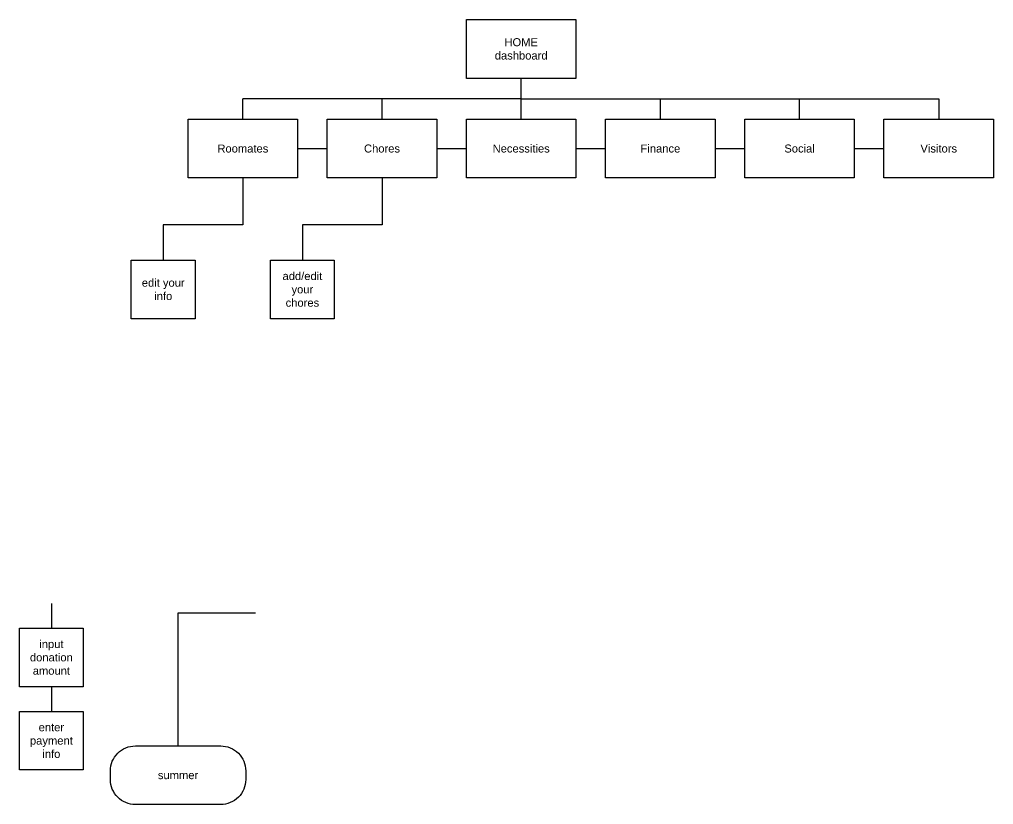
# Model space of a CAD drawing. Header units: millimetres. Extents: x 75 to 24598, y -10362 to 962.
# Drawn here: x 2240 to 4188, y -5171 to -3601 of the extents above; entities that cross this region are included whole.
import ezdxf

# ---------------------------------------------------------------- set-up
doc = ezdxf.new("R2010")
doc.units = ezdxf.units.MM
doc.header["$MEASUREMENT"] = 0
doc.styles.get("Standard").update_dxf_attribs({"font": 'arial.ttf', "height": 16})

msp = doc.modelspace()

# ---------------------------------------------------------------- linework, layer by layer
for p, q in [((3243.1, -3800.5), (3243.1, -3719)), ((3243.1, -3759.7), (2686.5, -3759.7)), ((2686.5, -3800.5), (2686.5, -3759.7)), ((2964.8, -3800.5), (2964.8, -3759.7)), ((3243.1, -3759.7), (4078.1, -3759.7)), ((3521.5, -3800.5), (3521.5, -3759.7)), ((3799.8, -3800.5), (3799.8, -3759.7)), ((4078.1, -3759.7), (4078.1, -3800.5)), ((2686.5, -3918.2), (2686.5, -4011.9)), ((2964.8, -3918.2), (2964.8, -4011.9)), ((2686.5, -4011.9), (2527.3, -4011.9)), ((2527.3, -4011.9), (2527.3, -4082.5)), ((2964.8, -4011.9), (2805.6, -4011.9)), ((2805.6, -4011.9), (2805.6, -4082.5)), ((2303.6, -4769.3), (2303.6, -4818.4)), ((2556.9, -5054), (2556.9, -4787.6)), ((2556.9, -4787.6), (2712, -4787.6)), ((2303.6, -4935.7), (2303.6, -4984.9))]:
    msp.add_line(p, q)
for points in [[(3133.6, -3601.2), (3352.7, -3601.2), (3352.7, -3719), (3133.6, -3719)], [(2576.9, -3800.5), (2796, -3800.5), (2796, -3918.2), (2576.9, -3918.2)], [(2855.3, -3800.5), (3074.3, -3800.5), (3074.3, -3918.2), (2855.3, -3918.2)], [(3133.6, -3800.5), (3352.7, -3800.5), (3352.7, -3918.2), (3133.6, -3918.2)], [(3411.9, -3800.5), (3631, -3800.5), (3631, -3918.2), (3411.9, -3918.2)], [(3690.3, -3800.5), (3909.3, -3800.5), (3909.3, -3918.2), (3690.3, -3918.2)], [(3968.6, -3800.5), (4187.6, -3800.5), (4187.6, -3918.2), (3968.6, -3918.2)], [(2463.5, -4082.5), (2591, -4082.5), (2591, -4199.8), (2463.5, -4199.8)], [(2741.8, -4082.5), (2869.3, -4082.5), (2869.3, -4199.8), (2741.8, -4199.8)], [(2239.8, -4818.4), (2367.3, -4818.4), (2367.3, -4935.7), (2239.8, -4935.7)], [(2239.8, -4984.9), (2367.3, -4984.9), (2367.3, -5102.2), (2239.8, -5102.2)]]:
    msp.add_lwpolyline(points, close=True)
for points in [[(2796, -3859.4), (2855.3, -3859.4)], [(3074.3, -3859.4), (3133.6, -3859.4)], [(3352.7, -3859.4), (3411.9, -3859.4)], [(3631, -3859.4), (3690.3, -3859.4)], [(3909.3, -3859.4), (3968.6, -3859.4)]]:
    msp.add_lwpolyline(points)
msp.add_lwpolyline([(2471.7, -5054), (2642.2, -5054, -0.414214), (2692.2, -5104), (2692.2, -5121.3, -0.414214), (2642.2, -5171.3), (2471.7, -5171.3, -0.414214), (2421.7, -5121.3), (2421.7, -5104, -0.414214)], format="xyb", close=True)

# ---------------------------------------------------------------- texts
at = {"char_height": 16, "attachment_point": 5}
for s, width, heights, insert in [('HOME dashboard', 100.796, [0], (3243.1, -3660.1)), ('Roomates', 236.383, [16.6], (2686.5, -3859.4)), ('Chores', 236.383, [16.6], (2964.8, -3859.4)), ('Necessities', 236.383, [16.6], (3243.1, -3859.4)), ('Finance', 236.383, [16.6], (3521.5, -3859.4)), ('Social', 236.383, [16.6], (3799.8, -3859.4)), ('Visitors', 236.383, [16.6], (4078.1, -3859.4)), ('add/edit your chores', 100.796, [0], (2805.6, -4141.1)), ('edit your info', 100.796, [0], (2527.3, -4141.1)), ('input donation amount', 100.796, [0], (2303.6, -4877.1)), ('enter payment info', 100.796, [0], (2303.6, -5043.5)), ('summer', 100.796, [0], (2556.9, -5112.6))]:
    msp.add_mtext_dynamic_manual_height_columns(s, width=width, gutter_width=80, heights=heights, dxfattribs=dict(at, insert=insert))

doc.saveas('drawing.dxf')
